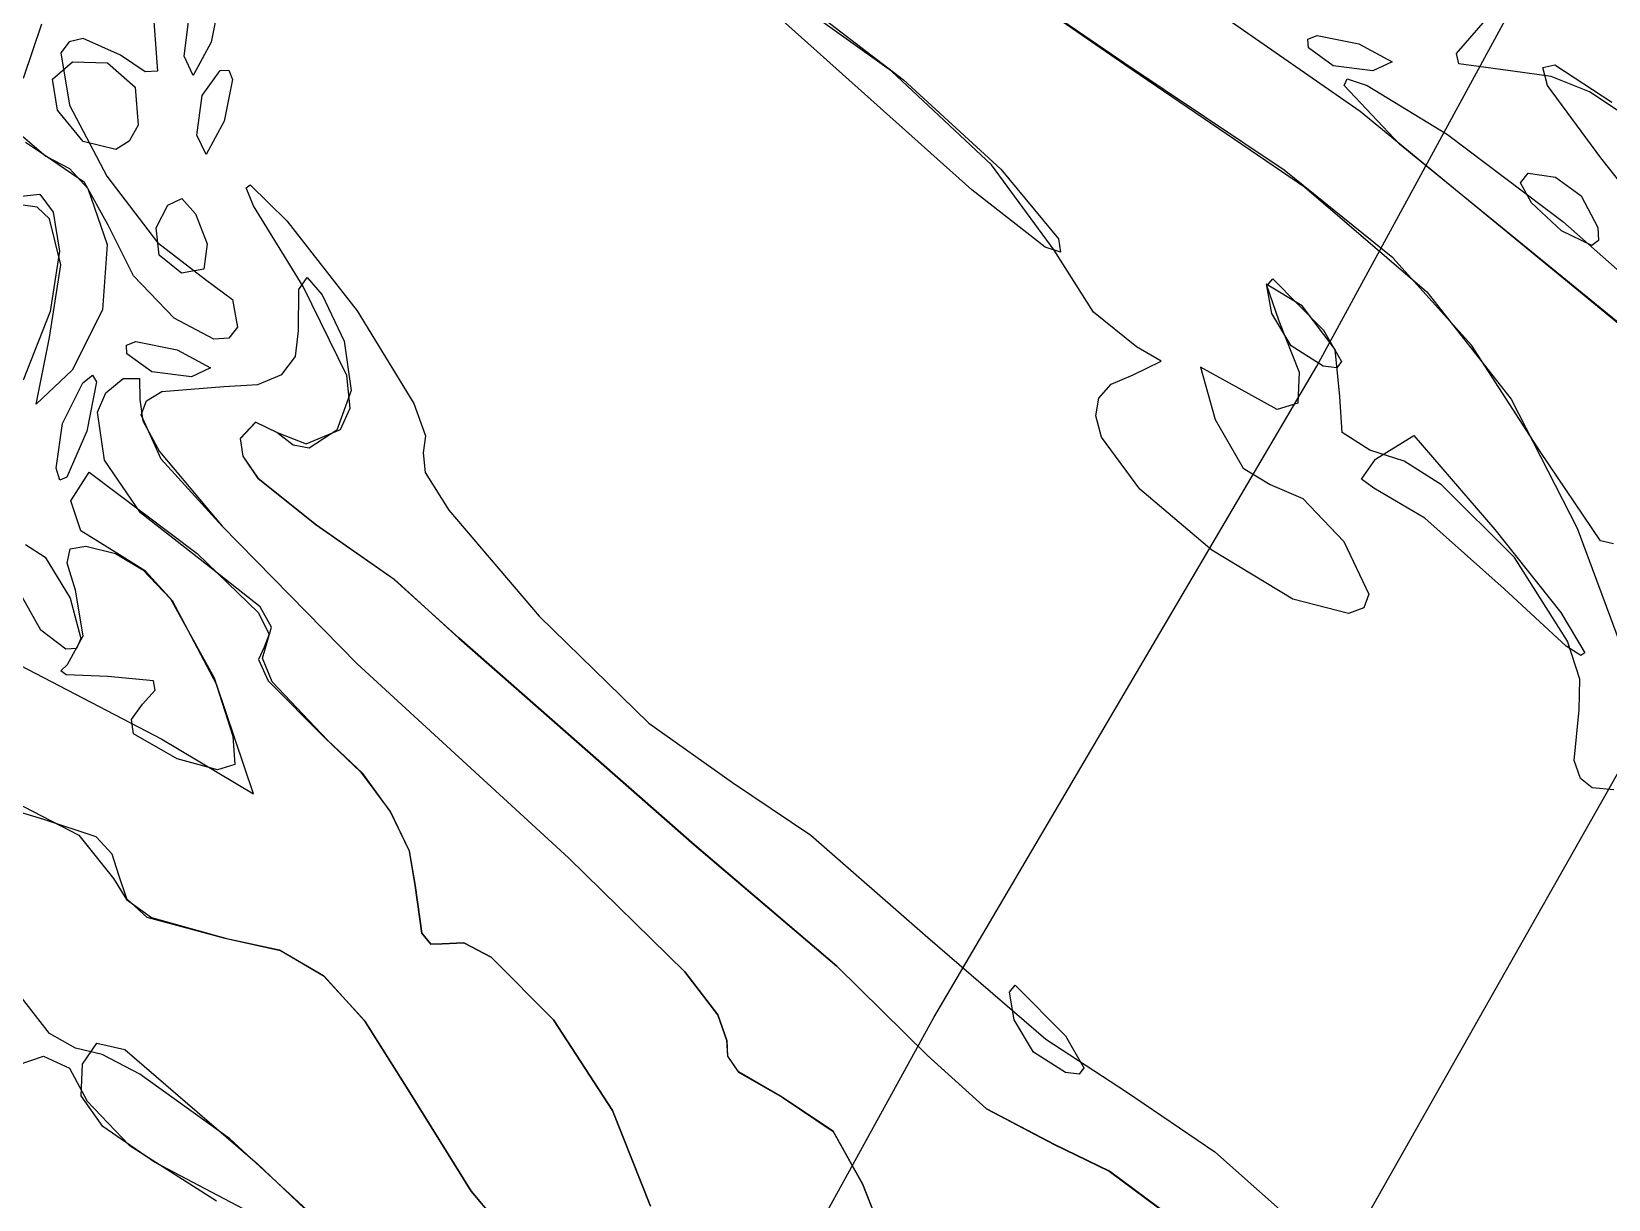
# Model space of a CAD drawing. Extents: x -886 to 651, y -59 to 942.
# Drawn here: x -197.55 to -170.37, y 93.68 to 113.81 of the extents above; entities that cross this region are included whole.
import ezdxf

# ---------------------------------------------------------------- set-up
doc = ezdxf.new("R2010")
doc.units = 0

msp = doc.modelspace()

# ---------------------------------------------------------------- linework, layer by layer
at = {"layer": 'IMAGES'}
for p, q in [((-175.39452, 108.042978), (-171.3496, 115.470708)), ((-181.99608, 96.816378), (-175.39452, 108.042978)), ((-168.62504, 103.833968), (-175.72465, 91.287068)), ((-187.36132, 87.078098), (-181.99608, 96.816378))]:
    msp.add_line(p, q, dxfattribs=at)
at = {"layer": 'Layer 1'}
for p, q in [((-178.70366, 113.25732), (-181.427797, 115.118156)), ((-181.394799, 115.109199), (-178.70533, 113.23994)), ((-195.45606, 114.2168), (-195.375401, 113.125907)), ((-194.306239, 114.340795), (-194.45033, 113.62649)), ((-182.726514, 113.126146), (-184.490942, 114.385782)), ((-184.135895, 114.213741), (-182.52005, 112.97704)), ((-197.682694, 113.00464), (-197.36903, 113.9414)), ((-194.91651, 113.38181), (-194.827824, 114.06706)), ((-181.34149, 111.08172), (-184.6032, 113.99841)), ((-176.995481, 114.068546), (-174.64811, 112.43437)), ((-172.75903, 113.69513), (-172.529842, 113.957704)), ((-196.900205, 113.629305), (-197.04162, 113.43975)), ((-196.658629, 113.685199), (-196.900205, 113.629305)), ((-196.01034, 113.40105), (-196.658629, 113.685199)), ((-194.45027, 113.62648), (-194.758514, 113.052476)), ((-194.45033, 113.62649), (-194.45027, 113.62648)), ((-175.548815, 113.676589), (-175.387454, 113.739349)), ((-175.54165, 113.52695), (-175.548815, 113.676589)), ((-175.387454, 113.739349), (-174.67315, 113.59525)), ((-172.98791, 113.429903), (-172.75903, 113.69513)), ((-197.04162, 113.43975), (-196.891392, 112.541535)), ((-195.588991, 113.11396), (-196.01034, 113.40105)), ((-194.758514, 113.052476), (-194.91651, 113.38181)), ((-175.113719, 113.217765), (-175.54165, 113.52695)), ((-174.67315, 113.59525), (-174.099146, 113.287015)), ((-172.948228, 113.252477), (-172.98791, 113.429903)), ((-197.18472, 112.98626), (-196.838626, 113.285496)), ((-196.838626, 113.285496), (-196.23652, 113.26716)), ((-196.23652, 113.26716), (-195.758159, 112.851729)), ((-195.375401, 113.125907), (-195.588991, 113.11396)), ((-194.606109, 112.706007), (-194.29692, 113.13394)), ((-194.29692, 113.13394), (-194.147283, 113.1411)), ((-194.147283, 113.1411), (-194.084525, 112.979739)), ((-181.002703, 111.51108), (-182.726514, 113.126146)), ((-178.70533, 113.23994), (-175.610635, 111.129141)), ((-175.958505, 111.416239), (-178.70366, 113.25732)), ((-174.42847, 113.12908), (-175.113719, 113.217765)), ((-174.099146, 113.287015), (-174.42848, 113.12902)), ((-174.42848, 113.12902), (-174.42847, 113.12908)), ((-172.01751, 113.12565), (-172.948228, 113.252477)), ((-171.357055, 113.03477), (-172.01751, 113.12565)), ((-171.501549, 113.19067), (-171.29125, 113.23116)), ((-171.422156, 112.875859), (-171.501549, 113.19067)), ((-171.29125, 113.23116), (-170.309921, 112.593331)), ((-197.097492, 112.454956), (-197.18472, 112.98626)), ((-195.758159, 112.851729), (-195.70963, 112.19626)), ((-194.084525, 112.979739), (-194.22862, 112.26543)), ((-182.52005, 112.97704), (-180.840823, 111.436759)), ((-182.52005, 112.97704), (-182.52005, 112.97704)), ((-174.925945, 112.879841), (-174.872064, 112.993707)), ((-173.96954, 111.86881), (-174.925945, 112.879841)), ((-174.872064, 112.993707), (-174.525986, 112.876114)), ((-174.525986, 112.876114), (-173.144812, 112.035475)), ((-170.49836, 111.63303), (-171.422156, 112.875859)), ((-170.693453, 112.768817), (-171.357055, 113.03477)), ((-196.891392, 112.541535), (-196.247975, 111.313201)), ((-194.69479, 112.02075), (-194.606109, 112.706007)), ((-170.064586, 112.347926), (-170.693453, 112.768817)), ((-196.65784, 111.91535), (-197.097492, 112.454956)), ((-194.22856, 112.26543), (-194.536795, 111.691417)), ((-194.22862, 112.26543), (-194.22856, 112.26543)), ((-174.64811, 112.43437), (-170.01105, 108.62983)), ((-197.8247, 112.110266), (-197.29684, 111.66133)), ((-195.70963, 112.19626), (-195.864138, 111.918421)), ((-195.70963, 112.19626), (-195.70963, 112.19626)), ((-194.536795, 111.691417), (-194.69479, 112.02075)), ((-173.144812, 112.035475), (-171.15757, 110.53577)), ((-197.30423, 111.66329), (-197.651188, 111.896987)), ((-196.094417, 111.772845), (-196.65784, 111.91535)), ((-195.864138, 111.918421), (-196.094417, 111.772845)), ((-169.854845, 108.513542), (-173.96954, 111.86881)), ((-196.635036, 111.203412), (-197.30423, 111.66329)), ((-197.29684, 111.66133), (-196.891156, 111.445757)), ((-196.891156, 111.445757), (-196.577972, 111.099978)), ((-179.92269, 110.03767), (-181.002703, 111.51108)), ((-180.840823, 111.436759), (-179.84885, 110.23676)), ((-168.890841, 109.579209), (-170.49836, 111.63303)), ((-196.22385, 110.47103), (-196.635036, 111.203412)), ((-196.247975, 111.313201), (-195.377773, 110.171832)), ((-193.845021, 111.111687), (-193.780343, 111.166007)), ((-193.780343, 111.166007), (-193.146546, 110.545707)), ((-174.084591, 109.90675), (-175.958505, 111.416239)), ((-171.885795, 111.201606), (-171.751627, 111.365768)), ((-171.69303, 110.855091), (-171.885795, 111.201606)), ((-171.751627, 111.365768), (-171.28499, 111.29933)), ((-171.28499, 111.29933), (-170.841656, 110.973711)), ((-197.776937, 110.966992), (-197.4044, 111.005626)), ((-197.4044, 111.005626), (-197.175023, 110.69447)), ((-196.577972, 111.099978), (-196.243745, 110.137785)), ((-195.195129, 110.816576), (-194.95803, 110.93229)), ((-194.95803, 110.93229), (-194.721845, 110.669058)), ((-193.723018, 110.806016), (-193.845021, 111.111687)), ((-180.080006, 110.089926), (-181.34149, 111.08172)), ((-175.610635, 111.129141), (-173.501924, 109.32116)), ((-170.841656, 110.973711), (-170.55319, 110.43315)), ((-197.451039, 110.779271), (-197.736726, 110.822874)), ((-197.234131, 110.582838), (-197.451039, 110.779271)), ((-197.175023, 110.69447), (-197.0668, 110.02356)), ((-195.40084, 110.42481), (-195.195129, 110.816576)), ((-194.721845, 110.669058), (-194.51833, 110.14976)), ((-192.86335, 109.41551), (-193.723018, 110.806016)), ((-171.17887, 110.37447), (-171.69303, 110.855091)), ((-197.042616, 109.785239), (-197.234131, 110.582838)), ((-195.787511, 109.595372), (-196.22385, 110.47103)), ((-195.347319, 109.952258), (-195.40084, 110.42481)), ((-193.146546, 110.545707), (-191.93285, 108.99534)), ((-170.654856, 110.118138), (-171.17887, 110.37447)), ((-171.15757, 110.53577), (-169.222391, 108.822982)), ((-171.15757, 110.53577), (-171.15757, 110.53577)), ((-170.55319, 110.43317), (-170.543027, 110.205)), ((-170.55319, 110.43315), (-170.55319, 110.43317)), ((-196.243745, 110.137785), (-196.323451, 109.014717)), ((-195.377773, 110.171832), (-194.54719, 109.53451)), ((-194.51833, 110.14976), (-194.574069, 109.711255)), ((-194.51833, 110.14976), (-194.51833, 110.14976)), ((-179.811148, 110.007152), (-180.080006, 110.089926)), ((-179.84885, 110.23676), (-179.811148, 110.007152)), ((-170.543027, 110.205), (-170.654856, 110.118138)), ((-197.0668, 110.02356), (-197.225714, 108.982005)), ((-197.0668, 110.02356), (-197.0668, 110.02356)), ((-194.96115, 109.64229), (-195.347319, 109.952258)), ((-179.24468, 108.969525), (-179.92269, 110.03767)), ((-172.731562, 108.401536), (-174.084591, 109.90675)), ((-197.2341, 108.5376), (-197.042616, 109.785239)), ((-195.090469, 108.869022), (-195.787511, 109.595372)), ((-194.574069, 109.711255), (-194.96115, 109.64229)), ((-194.54719, 109.53451), (-194.084285, 109.191401)), ((-192.936727, 109.36414), (-192.797855, 109.570354)), ((-192.797855, 109.570354), (-192.535518, 109.273219)), ((-176.255215, 109.426562), (-176.152911, 109.544939)), ((-176.152911, 109.544939), (-175.28926, 108.67472)), ((-192.94353, 108.652625), (-192.936727, 109.36414)), ((-192.112371, 107.882794), (-192.86335, 109.41551)), ((-192.535518, 109.273219), (-192.15832, 108.474685)), ((-175.64527, 109.07849), (-176.271259, 109.455907)), ((-176.271259, 109.455907), (-176.04818, 108.82129)), ((-176.17177, 108.94977), (-176.255215, 109.426562)), ((-173.501924, 109.32116), (-172.045995, 107.474374)), ((-197.225714, 108.982005), (-197.69278, 107.79807)), ((-196.323451, 109.014717), (-196.84638, 107.97074)), ((-194.084285, 109.191401), (-193.99548, 108.71585)), ((-191.93285, 108.99534), (-191.93316, 108.99532)), ((-191.93316, 108.99532), (-190.95548, 107.398509)), ((-175.08179, 108.32671), (-175.64527, 109.07849)), ((-194.403025, 108.504882), (-195.090469, 108.869022)), ((-193.99548, 108.71585), (-194.147371, 108.525171)), ((-178.50391, 108.37664), (-179.24468, 108.969525)), ((-175.837785, 108.392804), (-176.17177, 108.94977)), ((-176.04818, 108.82129), (-175.700735, 107.935185)), ((-197.466791, 107.387354), (-197.2341, 108.5376)), ((-195.909955, 108.404305), (-195.748593, 108.467065)), ((-195.748593, 108.467065), (-195.03428, 108.32297)), ((-194.147371, 108.525171), (-194.403025, 108.504882)), ((-192.999015, 108.206505), (-192.94353, 108.652625)), ((-192.15832, 108.474685), (-192.15831, 108.47469)), ((-192.15831, 108.47469), (-192.034789, 107.61909)), ((-175.28926, 108.67472), (-175.28901, 108.67472)), ((-175.28901, 108.67472), (-174.971103, 108.11906)), ((-195.90279, 108.25467), (-195.909955, 108.404305)), ((-195.474857, 107.945481), (-195.90279, 108.25467)), ((-195.03428, 108.32297), (-194.460276, 108.014735)), ((-193.232044, 107.897286), (-192.999015, 108.206505)), ((-178.079088, 108.127824), (-178.50391, 108.37664)), ((-175.28801, 108.03872), (-175.837785, 108.392804)), ((-175.00131, 107.52027), (-175.08179, 108.32671)), ((-171.54906, 106.57328), (-172.731562, 108.401536)), ((-196.84638, 107.97074), (-197.466791, 107.387354)), ((-194.7896, 107.8568), (-195.474857, 107.945481)), ((-194.460276, 108.014735), (-194.78961, 107.85674)), ((-193.64309, 107.724614), (-193.232044, 107.897286)), ((-178.937387, 107.730167), (-178.56241, 107.89373)), ((-178.56241, 107.89373), (-178.079088, 108.127824)), ((-176.73487, 107.65355), (-177.402008, 108.025155)), ((-177.402008, 108.025155), (-177.14948, 107.12413)), ((-175.700735, 107.935185), (-175.722386, 107.406052)), ((-175.050181, 108.013588), (-175.28801, 108.03872)), ((-174.971103, 108.11906), (-175.050181, 108.013588)), ((-197.01321, 107.054368), (-196.66157, 107.75164)), ((-196.66157, 107.75164), (-196.493526, 107.88523)), ((-196.42478, 107.773671), (-196.59407, 106.92373)), ((-196.493526, 107.88523), (-196.42478, 107.773671)), ((-196.263712, 107.583857), (-195.96615, 107.831345)), ((-195.96615, 107.831345), (-195.683014, 107.827749)), ((-195.683014, 107.827749), (-195.678, 107.464505)), ((-195.298943, 107.604999), (-194.23263, 107.688135)), ((-194.78961, 107.85674), (-194.7896, 107.8568)), ((-194.23263, 107.688135), (-193.64309, 107.724614)), ((-192.034789, 107.61909), (-192.285578, 106.936436)), ((-192.05399, 107.316579), (-192.112371, 107.882794)), ((-179.150524, 107.491299), (-178.937387, 107.730167)), ((-176.078607, 107.292603), (-176.73487, 107.65355)), ((-196.409977, 107.251185), (-196.263712, 107.583857)), ((-195.678, 107.464505), (-195.678, 107.4645)), ((-195.678, 107.4645), (-195.625822, 107.100781)), ((-195.658506, 107.200226), (-195.567044, 107.445034)), ((-195.567044, 107.445034), (-195.298943, 107.604999)), ((-190.95548, 107.398509), (-190.754863, 106.838899)), ((-179.204953, 107.184115), (-179.150524, 107.491299)), ((-175.722386, 107.406052), (-176.078607, 107.292603)), ((-174.958051, 106.898585), (-175.00131, 107.52027)), ((-172.045995, 107.474374), (-170.90965, 105.24716)), ((-196.28634, 106.419019), (-196.409977, 107.251185)), ((-195.311706, 106.438343), (-195.658506, 107.200226)), ((-195.625822, 107.100781), (-195.341068, 106.568311)), ((-193.684531, 107.078279), (-193.94911, 106.79573)), ((-193.94562, 106.79487), (-193.681041, 107.077419)), ((-193.31622, 106.8984), (-193.684531, 107.078279)), ((-193.681041, 107.077419), (-193.31273, 106.89754)), ((-192.22411, 106.94974), (-192.05399, 107.316579)), ((-179.103806, 106.815604), (-179.204953, 107.184115)), ((-177.14948, 107.12413), (-176.666576, 106.285374)), ((-197.11999, 106.28079), (-197.01321, 107.054368)), ((-196.59403, 106.92373), (-196.937631, 106.12814)), ((-196.59407, 106.92373), (-196.59403, 106.92373)), ((-193.038822, 106.678841), (-193.31622, 106.8984)), ((-193.31273, 106.89754), (-192.810544, 106.702832)), ((-192.810544, 106.702832), (-192.22411, 106.94974)), ((-192.285578, 106.936436), (-192.76221, 106.628836)), ((-190.754863, 106.838899), (-190.79614, 106.54566)), ((-178.447318, 105.922557), (-179.103806, 106.815604)), ((-174.48406, 106.59103), (-174.958051, 106.898585)), ((-174.38182, 106.43954), (-173.72232, 106.84829)), ((-173.72232, 106.84829), (-172.32513, 105.22454)), ((-195.341068, 106.568311), (-194.25994, 105.28339)), ((-193.94911, 106.79573), (-193.904718, 106.48875)), ((-193.901228, 106.48789), (-193.94562, 106.79487)), ((-192.76221, 106.628836), (-193.038822, 106.678841)), ((-190.79614, 106.54566), (-190.762207, 106.211188)), ((-173.891826, 106.402762), (-174.48406, 106.59103)), ((-170.506094, 105.028645), (-171.54906, 106.57328)), ((-197.057596, 106.075387), (-197.11999, 106.28079)), ((-195.670688, 105.512308), (-196.28634, 106.419019)), ((-194.25893, 105.283875), (-195.311706, 106.438343)), ((-193.904718, 106.48875), (-193.642885, 106.105215)), ((-193.639395, 106.104355), (-193.901228, 106.48789)), ((-176.666576, 106.285374), (-176.20027, 106.0047)), ((-174.622821, 106.091321), (-174.38182, 106.43954)), ((-173.24777, 105.994409), (-173.891826, 106.402762)), ((-196.937631, 106.12814), (-197.057596, 106.075387)), ((-196.8678, 105.718092), (-196.5513, 106.215822)), ((-196.5513, 106.215822), (-194.6914, 104.813312)), ((-193.642885, 106.105215), (-192.63886, 105.30424)), ((-192.63537, 105.30338), (-193.639395, 106.104355)), ((-190.762207, 106.211188), (-190.352394, 105.561685)), ((-176.20027, 106.0047), (-175.639259, 105.762941)), ((-174.41512, 105.93715), (-174.622821, 106.091321)), ((-171.988478, 104.745799), (-173.24777, 105.994409)), ((-196.696551, 105.202887), (-196.8678, 105.718092)), ((-177.20612, 104.86807), (-178.447318, 105.922557)), ((-175.639259, 105.762941), (-174.92866, 105.01776)), ((-173.536598, 105.42084), (-174.41512, 105.93715)), ((-194.63847, 104.708515), (-195.670688, 105.512308)), ((-190.352394, 105.561685), (-188.79549, 103.73328)), ((-196.02734, 104.790372), (-196.696551, 105.202887)), ((-194.25994, 105.28339), (-191.9336, 102.90993)), ((-191.93259, 102.910415), (-194.25893, 105.283875)), ((-192.63886, 105.30424), (-191.297695, 104.368241)), ((-191.294205, 104.367381), (-192.63537, 105.30338)), ((-172.16477, 104.20145), (-173.536598, 105.42084)), ((-172.32513, 105.22454), (-171.188797, 103.793564)), ((-172.32513, 105.22454), (-172.32513, 105.22454)), ((-170.90965, 105.24716), (-170.152808, 103.209141)), ((-197.64807, 104.97065), (-197.312024, 104.752244)), ((-196.881445, 104.891623), (-196.610812, 104.941145)), ((-196.610812, 104.941145), (-196.09979, 104.81281)), ((-174.92866, 105.01776), (-174.498272, 104.113215)), ((-170.281805, 104.981233), (-170.506094, 105.028645)), ((-197.312024, 104.752244), (-196.87901, 104.04252)), ((-196.93292, 104.644704), (-196.881445, 104.891623)), ((-196.78647, 104.18085), (-196.93292, 104.644704)), ((-196.09979, 104.81281), (-195.626597, 104.531716)), ((-195.579098, 104.50959), (-196.02734, 104.790372)), ((-194.6914, 104.813312), (-194.6914, 104.8133)), ((-194.6914, 104.8133), (-193.64022, 103.798409)), ((-193.603737, 103.89389), (-194.63847, 104.708515)), ((-175.808693, 104.027088), (-177.20612, 104.86807)), ((-171.074759, 103.301894), (-171.988478, 104.745799)), ((-195.626597, 104.531716), (-195.148292, 104.033853)), ((-195.115491, 103.99597), (-195.579098, 104.50959)), ((-191.297695, 104.368241), (-190.1809, 103.35308)), ((-190.17741, 103.35222), (-191.294205, 104.367381)), ((-196.658621, 103.394435), (-196.78647, 104.18085)), ((-174.498272, 104.113215), (-174.586669, 103.874197)), ((-171.098595, 103.218063), (-172.16477, 104.20145)), ((-197.383602, 103.494193), (-197.699635, 104.054546)), ((-196.87901, 104.04252), (-196.87897, 104.04252)), ((-196.87897, 104.04252), (-196.693834, 103.346982)), ((-195.148292, 104.033853), (-194.39952, 102.66916)), ((-194.36091, 102.562612), (-195.115491, 103.99597)), ((-193.410386, 103.540633), (-193.603737, 103.89389)), ((-174.848846, 103.77923), (-175.808693, 104.027088)), ((-174.586669, 103.874197), (-174.848846, 103.77923)), ((-193.64022, 103.798409), (-193.451462, 103.420923)), ((-188.79549, 103.73328), (-186.906149, 101.891825)), ((-171.188797, 103.793564), (-170.776611, 103.10342)), ((-196.95377, 103.16269), (-197.383602, 103.494193)), ((-196.92585, 102.8992), (-196.658621, 103.394435)), ((-196.693834, 103.346982), (-196.769391, 103.176495)), ((-193.56586, 103.009782), (-193.48357, 103.285665)), ((-193.451462, 103.420923), (-193.53773, 103.20063)), ((-193.48357, 103.285665), (-193.410386, 103.540633)), ((-190.1809, 103.35308), (-186.12608, 99.79453)), ((-186.12259, 99.79367), (-190.17741, 103.35222)), ((-170.86267, 102.649424), (-171.074759, 103.301894)), ((-196.769391, 103.176495), (-196.95377, 103.16269)), ((-193.53773, 103.20063), (-193.63252, 102.984098)), ((-193.397292, 102.599575), (-193.56586, 103.009782)), ((-170.845205, 103.056146), (-171.098595, 103.218063)), ((-170.776611, 103.10342), (-170.845205, 103.056146)), ((-197.74953, 102.889032), (-195.30285, 101.611442)), ((-197.040947, 102.793721), (-196.92585, 102.8992)), ((-196.948812, 102.71934), (-197.040947, 102.793721)), ((-193.63252, 102.984098), (-193.466964, 102.616853)), ((-191.9336, 102.90993), (-188.29471, 99.57015)), ((-188.2937, 99.570635), (-191.93259, 102.910415)), ((-196.2337, 102.69116), (-196.948812, 102.71934)), ((-195.44263, 102.619058), (-196.2337, 102.69116)), ((-195.63292, 102.21529), (-195.417563, 102.46058)), ((-195.417563, 102.46058), (-195.44263, 102.619058)), ((-194.39952, 102.66916), (-194.39953, 102.66913)), ((-194.39953, 102.66913), (-194.079291, 101.66351)), ((-193.71832, 100.674242), (-194.36091, 102.562612)), ((-193.466964, 102.616853), (-192.49205, 101.63562)), ((-192.44403, 101.597735), (-193.397292, 102.599575)), ((-170.87519, 102.11939), (-170.86267, 102.649424)), ((-195.824764, 101.952363), (-195.63292, 102.21529)), ((-195.786185, 101.703489), (-195.824764, 101.952363)), ((-170.958051, 101.245162), (-170.87519, 102.11939)), ((-195.03399, 101.27343), (-195.786185, 101.703489)), ((-194.079291, 101.66351), (-194.041359, 101.176925)), ((-186.906149, 101.891825), (-185.46509, 100.8687)), ((-195.30285, 101.611442), (-193.71832, 100.674242)), ((-192.49205, 101.63562), (-191.868194, 101.043713)), ((-191.838847, 101.020415), (-192.44403, 101.597735)), ((-194.341127, 101.087518), (-195.03399, 101.27343)), ((-194.041359, 101.176925), (-194.341127, 101.087518)), ((-170.848757, 100.937302), (-170.958051, 101.245162)), ((-191.868194, 101.043713), (-191.366232, 100.366678)), ((-191.352171, 100.355326), (-191.838847, 101.020415)), ((-185.46509, 100.8687), (-184.11725, 99.957357)), ((-170.64888, 100.77445), (-170.848757, 100.937302)), ((-197.33278, 100.228832), (-198.409387, 100.553106)), ((-170.274576, 100.737987), (-170.64888, 100.77445)), ((-197.83867, 100.5338), (-196.730357, 99.957315)), ((-191.366232, 100.366678), (-191.037329, 99.688003)), ((-191.033602, 99.684725), (-191.352171, 100.355326)), ((-196.432425, 99.930905), (-197.33278, 100.228832)), ((-196.730357, 99.957315), (-196.13113, 99.21503)), ((-196.156005, 99.632625), (-196.432425, 99.930905)), ((-186.12608, 99.79453), (-183.66877, 97.702663)), ((-183.66528, 97.701804), (-186.12259, 99.79367)), ((-184.11725, 99.957357), (-182.10191, 98.1976)), ((-196.03973, 99.267743), (-196.156005, 99.632625)), ((-191.037329, 99.688003), (-190.93265, 99.09118)), ((-190.93274, 99.090865), (-191.033602, 99.684725)), ((-188.29471, 99.57015), (-186.286734, 97.6023)), ((-186.285724, 97.602785), (-188.2937, 99.570635)), ((-196.13113, 99.21503), (-195.909102, 98.851316)), ((-195.904223, 98.859209), (-196.03973, 99.267743)), ((-190.820536, 98.267634), (-190.93274, 99.090865)), ((-190.93265, 99.09118), (-190.820461, 98.267947)), ((-195.909102, 98.851316), (-195.48071, 98.542408)), ((-195.554845, 98.542125), (-195.904223, 98.859209)), ((-194.20605, 98.177293), (-195.554845, 98.542125)), ((-195.48071, 98.542408), (-194.16279, 98.17266)), ((-193.274273, 97.976801), (-194.20605, 98.177293)), ((-194.16279, 98.17266), (-193.257932, 97.971751)), ((-190.666443, 98.080157), (-190.820536, 98.267634)), ((-190.820461, 98.267947), (-190.666358, 98.080469)), ((-182.10191, 98.1976), (-180.068515, 96.440851)), ((-192.511529, 97.536029), (-193.274273, 97.976801)), ((-193.257932, 97.971751), (-192.504541, 97.526553)), ((-190.46738, 98.086065), (-190.666443, 98.080157)), ((-190.666358, 98.080469), (-190.46729, 98.08638)), ((-190.096094, 98.102384), (-190.46738, 98.086065)), ((-190.46729, 98.08638), (-190.096004, 98.102697)), ((-189.627377, 97.857603), (-190.096094, 98.102384)), ((-190.096004, 98.102697), (-189.627287, 97.857915)), ((-188.54832, 96.774585), (-189.627377, 97.857603)), ((-189.627287, 97.857915), (-188.54823, 96.774897)), ((-186.286734, 97.6023), (-185.720138, 96.861732)), ((-185.719128, 96.862217), (-186.285724, 97.602785)), ((-183.66877, 97.702663), (-182.11089, 96.16572)), ((-182.1074, 96.16486), (-183.66528, 97.701804)), ((-191.807785, 96.763977), (-192.511529, 97.536029)), ((-192.504541, 97.526553), (-191.802977, 96.753648)), ((-180.69462, 97.254883), (-180.592318, 97.373261)), ((-180.592318, 97.373261), (-179.72867, 96.50304)), ((-197.237557, 96.543856), (-197.799967, 97.265199)), ((-180.61118, 96.778092), (-180.69462, 97.254883)), ((-191.05301, 95.569643), (-191.807785, 96.763977)), ((-191.802977, 96.753648), (-191.0536, 95.56962)), ((-187.531535, 95.216705), (-188.54832, 96.774585)), ((-188.54823, 96.774897), (-187.531445, 95.217019)), ((-185.720138, 96.861732), (-185.56458, 96.42117)), ((-185.56357, 96.421655), (-185.719128, 96.862217)), ((-180.277191, 96.221126), (-180.61118, 96.778092)), ((-196.78912, 96.288057), (-197.237557, 96.543856)), ((-179.72867, 96.50304), (-179.72842, 96.50304)), ((-179.72842, 96.50304), (-179.410513, 95.947383)), ((-196.326305, 96.17668), (-196.78912, 96.288057)), ((-196.66647, 96.01094), (-196.421159, 96.372248)), ((-196.421159, 96.372248), (-195.937719, 96.264513)), ((-195.937719, 96.264513), (-193.65028, 94.29759)), ((-185.56458, 96.42117), (-185.549176, 96.151874)), ((-185.548166, 96.152359), (-185.56357, 96.421655)), ((-179.72742, 95.867044), (-180.277191, 96.221126)), ((-180.068515, 96.440851), (-178.67727, 95.53671)), ((-197.794717, 95.992872), (-197.338564, 96.151613)), ((-197.338564, 96.151613), (-196.890839, 95.943223)), ((-196.890839, 95.943223), (-196.58437, 95.374996)), ((-196.691589, 95.465805), (-196.66647, 96.01094)), ((-195.678628, 95.838513), (-196.326305, 96.17668)), ((-185.549176, 96.151874), (-185.364185, 95.877618)), ((-185.363175, 95.878103), (-185.548166, 96.152359)), ((-182.11089, 96.16572), (-181.089146, 95.242823)), ((-181.085656, 95.241958), (-182.1074, 96.16486)), ((-179.410513, 95.947383), (-179.489591, 95.841913)), ((-194.126237, 94.724478), (-195.678628, 95.838513)), ((-185.364185, 95.877618), (-184.61065, 95.44266)), ((-184.60964, 95.443145), (-185.363175, 95.878103)), ((-179.489591, 95.841913), (-179.72742, 95.867044)), ((-196.317738, 94.940527), (-196.691589, 95.465805)), ((-191.0536, 95.56962), (-189.969616, 93.824267)), ((-189.968996, 93.824396), (-191.05301, 95.569643)), ((-184.61065, 95.44266), (-183.729546, 94.855142)), ((-183.728536, 94.85563), (-184.60964, 95.443145)), ((-178.67727, 95.53671), (-177.154735, 94.500392)), ((-196.58437, 95.374996), (-195.86526, 94.614145)), ((-186.87835, 93.563655), (-187.531535, 95.216705)), ((-187.531445, 95.217019), (-186.87826, 93.56397)), ((-181.089146, 95.242823), (-179.92083, 94.62728)), ((-179.91734, 94.62642), (-181.085656, 95.241958)), ((-195.423975, 94.326402), (-196.317738, 94.940527)), ((-183.729546, 94.855142), (-183.22246, 93.9448)), ((-183.22145, 93.945285), (-183.728536, 94.85563)), ((-195.86526, 94.614145), (-194.36075, 93.658486)), ((-192.727046, 93.431292), (-194.126237, 94.724478)), ((-179.92083, 94.62728), (-178.974156, 94.167373)), ((-178.970667, 94.166514), (-179.91734, 94.62642)), ((-193.88936, 93.51472), (-195.423975, 94.326402)), ((-177.154735, 94.500392), (-174.80567, 92.42583)), ((-193.65028, 94.29759), (-191.65945, 92.40092)), ((-193.65028, 94.29759), (-193.65028, 94.29759)), ((-178.974156, 94.167373), (-177.923312, 93.387469)), ((-177.919826, 93.38661), (-178.970667, 94.166514)), ((-189.969616, 93.824267), (-189.29787, 93.02774)), ((-189.29728, 93.027763), (-189.968996, 93.824396)), ((-183.22246, 93.9448), (-183.009897, 93.403019)), ((-183.008888, 93.403504), (-183.22145, 93.945285))]:
    msp.add_line(p, q, dxfattribs=at)

doc.saveas('drawing.dxf')
